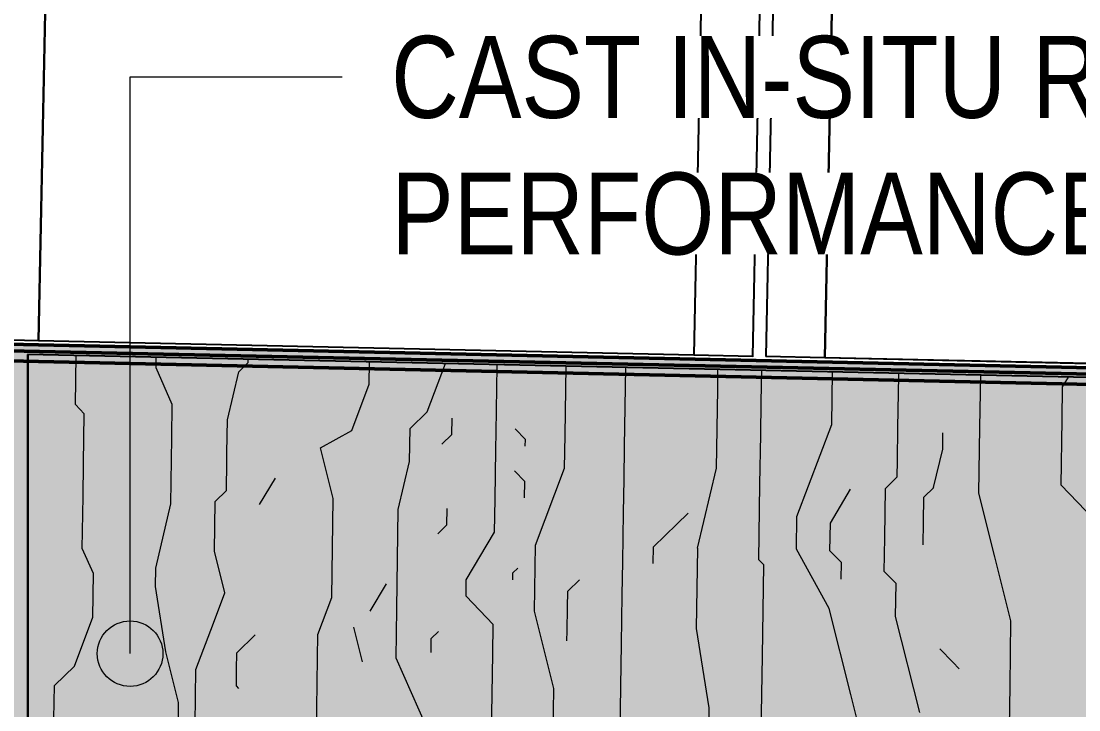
# Model space of a CAD drawing. Header units: metres. Extents: x 0 to 258, y 3 to 25.
# Drawn here: x 214.758 to 216.372, y 22.802 to 23.852 of the extents above; entities that cross this region are included whole.
import ezdxf

# ---------------------------------------------------------------- set-up
doc = ezdxf.new("R2010")
doc.units = ezdxf.units.M
doc.layers.get('Defpoints').update_dxf_attribs({"color": 41})
for name, color, linetype, lineweight in [('A-ANNO-DIMS', 7, 'Continuous', 9), ('A-FLOR', 7, 'Continuous', 50), ('A-GENM', 7, 'Continuous', 35), ('G-ANNO-TEXT', 7, 'Continuous', 9)]:
    doc.layers.add(name, color=color, linetype=linetype, lineweight=lineweight)
doc.styles.add('Arial Narrow_2', font='ARIALN.TTF', dxfattribs={"height": 0.125})
doc.dimstyles.new('Dimension_Standard_O__mm_', dxfattribs={"dimscale": 0.3048, "dimtxt": 0.1279288717022825, "dimasz": 0.4101049868766404, "dimexe": 0.3937007874015747, "dimexo": 0.2460629921259842, "dimgap": 0.2460629921259842, "dimtad": 1, "dimdec": 0, "dimlfac": 1000, "dimzin": 0, "dimdsep": 46, "dimtxsty": 'Arial Narrow_2', "dimsah": 1, "dimcen": 0.09, "dimaunit": 1, "dimadec": 4, "dimazin": 0, "dimtfac": 1, "dimtdec": 4, "dimtix": 1, "dimtmove": 0, "dimatfit": 3, "dimfxl": 1, "dimtvp": 1, "dimtfill": 1, "dimtolj": 1, "dimtzin": 0, "dimlwd": 18, "dimlwe": 18, "dimarcsym": 2})

# ---------------------------------------------------------------- blocks, each defined once
blk = doc.blocks.new('SCR_B_08_NE_3 - SCR_B_08_NE_3-5606375-DRG-2873172 - ELEVATION - NORTH EAST END')
at = {"layer": 'A-GENM', "color": 254, "lineweight": 25, "true_color": 0xd4d4d4}
for p, q in [((1147.584318031875, 23.36502230654765), (1147.613018248483, 24.76550019226448)), ((1147.613033640856, 24.76550019226448), (1147.584333417282, 23.36502196667294)), ((1148.613437134798, 24.76550019226448), (1148.584289784676, 23.34320362995187)), ((1148.674265723726, 23.34129045956743), (1148.703452280754, 24.76550019226448)), ((1147.584269685693, 23.3644453080073), (1147.494293746637, 23.36635847808196)), ((1147.494342092818, 23.36693547662231), (1147.584318031875, 23.36502230654765)), ((1147.584318031875, 23.36502230654767), (1147.584269685693, 23.3644453080073)), ((1147.584333417282, 23.36502196667295), (1147.584269685693, 23.3644453080073)), ((1148.584241438493, 23.34262663141153), (1147.584269685693, 23.3644453080073)), ((1147.584333417282, 23.36502196667294), (1148.584305170082, 23.34320329007717)), ((1148.584289784676, 23.3432036299519), (1148.584241438493, 23.34262663141154)), ((1148.674217377542, 23.34071346102706), (1148.584241438493, 23.34262663141153)), ((1148.584289784676, 23.34320362995187), (1148.674265723726, 23.34129045956743)), ((1148.674265723726, 23.34129045956742), (1148.674217377542, 23.34071346102707))]:
    blk.add_line(p, q, dxfattribs=at)
blk = doc.blocks.new('SCR_B_08_NE_4 - SCR_B_08_NE_4-5607213-DRG-2873172 - ELEVATION - NORTH EAST END')
at = {"layer": 'A-GENM', "color": 254, "lineweight": 25, "true_color": 0xd4d4d4}
for p, q in [((1148.723455646624, 24.76550019226448), (1148.694260376854, 23.34086531097173)), ((1148.784236315911, 23.33895214089707), (1148.81347079258, 24.76550019226448)), ((1148.813486184953, 24.76550019226448), (1148.784251701318, 23.33895180102235)), ((1148.694260376854, 23.34086531097174), (1148.694212030673, 23.34028831243138)), ((1148.784187969729, 23.33837514235672), (1148.694212030673, 23.34028831243137)), ((1148.694260376854, 23.34086531097173), (1148.784236315911, 23.33895214089707)), ((1148.78423631591, 23.33895214089708), (1148.784187969729, 23.33837514235672)), ((1148.784251701318, 23.33895180102236), (1148.784187969729, 23.33837514235672)), ((1149.784159722529, 23.31655646576095), (1148.784187969729, 23.33837514235672)), ((1148.784251701318, 23.33895180102235), (1149.784223454118, 23.31713312442659))]:
    blk.add_line(p, q, dxfattribs=at)
blk = doc.blocks.new('FP_2-DRG-2873172 - ELEVATION - NORTH EAST END')
at = {"layer": 'A-GENM', "color": 254, "lineweight": 18, "true_color": 0xcfcfcf}
for p, q in [((1147.640408580261, 23.26735950506488), (1147.641502455651, 23.34202473657496)), ((1147.763512145356, 23.32345365137028), (1147.763745612257, 23.33937664406578)), ((1147.788423148006, 23.26720477946013), (1147.763503958482, 23.32344999596137)), ((1147.88971164835, 23.31738283676591), (1147.904072718182, 23.33135698118414)), ((1147.904072718182, 23.33135698118416), (1147.90414577793, 23.3363352251875)), ((1148.088825606686, 23.29822294647897), (1148.089326672417, 23.33232374344769)), ((1148.177481503409, 23.25633761054287), (1148.20530903686, 23.3298112749596)), ((1148.282491141175, 23.22526217452491), (1148.283971458985, 23.32587896544381)), ((1148.283978389519, 23.32587626337468), (1148.284817044609, 23.32808893232645)), ((1148.387716155506, 23.22031260911606), (1148.389269596237, 23.32582622830691)), ((1148.478448600329, 23.20303582832001), (1148.480228457828, 23.32385583135906)), ((1147.87241644959, 23.2438435571836), (1147.889767100161, 23.31736920690543)), ((1148.620642678617, 23.29074270172747), (1148.6210859499, 23.32080450486772)), ((1148.687054070026, 23.27147614645923), (1148.687760446074, 23.31936016803433)), ((1148.794869345491, 23.23685695426848), (1148.796052655448, 23.31701428706534)), ((1148.895770931173, 23.23189342840394), (1148.896945668148, 23.31141688617096)), ((1148.896945668148, 23.31141688617097), (1148.896996052325, 23.31482759973127)), ((1149.020788997023, 23.23208535029293), (1149.021972270568, 23.31212030105589)), ((1149.146883607575, 23.2941293526463), (1149.15595355621, 23.30921792987466)), ((1148.062145943337, 23.22774817045921), (1148.088815274116, 23.29822697781172)), ((1149.146179470528, 23.2441018969691), (1149.146919393601, 23.29410769943087)), ((1148.618864951171, 23.17017887965844), (1148.620642678617, 23.29074270172748)), ((1147.654032074841, 23.25308960595446), (1147.640408580261, 23.26735950506487)), ((1147.787674666806, 23.21671897071903), (1147.78841496113, 23.26720112154769)), ((1148.686314021226, 23.2213090250177), (1148.687054070026, 23.27147614645923)), ((1147.65292157805, 23.17729541598908), (1147.654032074841, 23.25308960595445)), ((1147.871731629968, 23.19337714769926), (1147.872471901421, 23.2438299542869)), ((1148.151123822673, 23.23074864041133), (1148.1774641157, 23.25634438569938)), ((1148.215003989857, 23.22150334503895), (1148.215374078687, 23.24666957600916)), ((1149.144699623164, 23.14408873088229), (1149.146179470528, 23.24410189696911)), ((1148.014675672783, 23.20148477381184), (1148.06219423813, 23.22764533689671)), ((1148.150383627293, 23.18039344377717), (1148.151123822673, 23.23074864041134)), ((1148.327130282094, 23.21386003501082), (1148.311399525707, 23.23025926733455)), ((1148.741510528438, 23.09656131706633), (1148.794848680318, 23.23686497284434)), ((1148.895030939233, 23.18179926414441), (1148.895770931173, 23.23189342840394)), ((1149.019309081048, 23.13198415050497), (1149.020788997023, 23.23208535029293)), ((1147.786194076943, 23.11575310789841), (1147.787674666806, 23.21671897071903)), ((1148.199727677386, 23.2066603476133), (1148.215003989857, 23.22150334503894)), ((1148.282098379186, 23.19856592013165), (1148.282491141175, 23.2252621745249)), ((1148.326985329305, 23.20401041936942), (1148.327130282094, 23.21386003501081)), ((1148.386976024719, 23.17004029259714), (1148.387716155506, 23.22031260911605)), ((1148.685203947264, 23.14605736712835), (1148.686314021226, 23.2213090250177)), ((1148.964053398115, 23.19915702277223), (1148.964423384672, 23.22419202728742)), ((1148.033982193294, 23.12410717813994), (1148.014780103706, 23.20138923841834)), ((1148.280988139441, 23.12310154671274), (1148.282098379186, 23.19856592013165)), ((1148.477708494261, 23.15279522709894), (1148.478448600329, 23.20303582832)), ((1148.950230975754, 23.14081545927149), (1148.964097716684, 23.19914623308194)), ((1147.87089222087, 23.13616707158542), (1147.871541091737, 23.18039103633267)), ((1147.871541091737, 23.18039103633266), (1147.871731629968, 23.19337714769924)), ((1148.133088520471, 23.10697212974936), (1148.150439079161, 23.18037988710977)), ((1148.894660943111, 23.15675198686924), (1148.895030939233, 23.18179926414441)), ((1147.652181246348, 23.12676530552746), (1147.65292157805, 23.17729541598908)), ((1148.326189828479, 23.14995539758686), (1148.310459066716, 23.16634773150367)), ((1148.342510069609, 23.05277539898459), (1148.386958803748, 23.17004698370421)), ((1148.590040077664, 23.04820076133728), (1148.618957371004, 23.17015635300736)), ((1147.921495866505, 23.11459975808323), (1147.945629252881, 23.15512643217263)), ((1148.325824106942, 23.12510408765279), (1148.326189828479, 23.14995539758686)), ((1148.476968387787, 23.10255410549012), (1148.477708494261, 23.15279522709894)), ((1148.683497918112, 23.03040388234014), (1148.685203947264, 23.14605736712835)), ((1148.876724997933, 23.13940227419729), (1148.894660943111, 23.15675198686924)), ((1147.853827213793, 23.11953441686822), (1147.87089222087, 23.1361670715854)), ((1148.79261727715, 23.0864127357274), (1148.823559395221, 23.13805517693716)), ((1148.875615001502, 23.06425009545965), (1148.876724997933, 23.13940227419729)), ((1148.935112467835, 23.12614199542746), (1148.950275294336, 23.14080468680455)), ((1149.043698565252, 23.03476662462393), (1149.019367118547, 23.13199844151668)), ((1149.194678629934, 23.0923187038942), (1149.144699623164, 23.14408873088229)), ((1147.651025467798, 23.04787857551872), (1147.652181246348, 23.12676530552746)), ((1147.763133728213, 23.01759332000426), (1147.786268012763, 23.11573502742472)), ((1147.852716798068, 23.04384424438854), (1147.853827213793, 23.11953441686823)), ((1148.03180731227, 22.97292660357725), (1148.034027996888, 23.12411854982511)), ((1148.280247979104, 23.07279131394877), (1148.280988139441, 23.12310154671275)), ((1148.934550194292, 23.08808815072511), (1148.935112467835, 23.12614199542749)), ((1148.13203367102, 23.03141519402882), (1148.13314397236, 23.10695860004579)), ((1148.207314244894, 23.08365276182614), (1148.207684335054, 23.1088206978581)), ((1148.475858227315, 23.02719144734982), (1148.476968387787, 23.10255410549011)), ((1148.558413577285, 23.08493818845488), (1148.575399546101, 23.10141362581347)), ((1148.193564865199, 23.07027960284956), (1148.207314244894, 23.08365276182613)), ((1148.522541603171, 23.05013129674375), (1148.558413577285, 23.08493818845488)), ((1148.740750258986, 23.04644953293045), (1148.74148986325, 23.09656931805389)), ((1148.79202605669, 23.04424761945144), (1148.792648210451, 23.08639402051751)), ((1148.934036704438, 23.05333566559121), (1148.934550194292, 23.0880881507251)), ((1148.236913534241, 23.00006010483489), (1148.280291344255, 23.07276499360789)), ((1148.341012560585, 22.95220348101005), (1148.342492848628, 23.05278207787735)), ((1148.522171555901, 23.02501839204311), (1148.522541603171, 23.05013129674377)), ((1148.875225889068, 23.03790502096995), (1148.875615001502, 23.06425009545965)), ((1147.668051373768, 23.00943520091329), (1147.651019872311, 23.04787606433049)), ((1147.868565742119, 22.98016336413015), (1147.852754513422, 23.04385364272989)), ((1148.588327124288, 22.92571192690911), (1148.590132497555, 23.04817830958673)), ((1148.790782032963, 22.95637112027756), (1148.740696650303, 23.04641975614263)), ((1148.809438749171, 23.02617620493814), (1148.79202605669, 23.04424761945145)), ((1148.874855889948, 23.01285389771271), (1148.875225889068, 23.03790502096996)), ((1149.068146112746, 22.93759648393904), (1149.043814640306, 23.03479527994617)), ((1147.762800882153, 22.98983080744198), (1147.763207664071, 23.01757528746666)), ((1148.130923368767, 22.95587061713938), (1148.13203367102, 23.03141519402881)), ((1148.308167488425, 23.01061375220907), (1148.315471844411, 23.01771570570957)), ((1148.475118119827, 22.97694902477159), (1148.475858227315, 23.02719144734983)), ((1148.690921076871, 23.02269446992074), (1148.683497918112, 23.03040388234013)), ((1148.688863899217, 22.88323952592286), (1148.690921076871, 23.02269446992074)), ((1148.809068741041, 23.00111352095713), (1148.809438749171, 23.02617620493815)), ((1147.667074445112, 22.9431413649593), (1147.66804577828, 23.00943268855492)), ((1148.308012858284, 23.00010503112148), (1148.308167488425, 23.01061375220908)), ((1148.892882846974, 22.99415944637157), (1148.874855889948, 23.01285389771271)), ((1147.778711196451, 22.890058141539), (1147.762794007723, 22.98982971784981)), ((1148.090427919218, 22.95234963725873), (1148.115261452027, 22.99402978489271)), ((1148.236586813017, 22.97487071144413), (1148.236956899397, 23.0000337990174)), ((1148.391782854401, 22.98266757178043), (1148.40971886264, 23.00009819598814)), ((1148.89214285328, 22.94406303114534), (1148.892882846974, 22.99415944637156)), ((1147.851110058371, 22.93385632950911), (1147.868596682619, 22.98017540985722)), ((1148.010562401768, 22.91673943810651), (1148.031799084493, 22.97292979623245)), ((1148.278170525359, 22.9315798426688), (1148.236586813017, 22.97487071144414)), ((1148.391412789133, 22.95753157454723), (1148.391782854401, 22.98266757178044)), ((1148.474007957835, 22.90158441517718), (1148.475118119827, 22.97694902477159)), ((1148.129813065602, 22.88032486937747), (1148.130923368767, 22.95587061713938)), ((1148.370510028153, 22.8341122214938), (1148.341082754192, 22.95222094881162)), ((1148.390893203408, 22.92223946951383), (1148.391412789133, 22.95753157454722)), ((1148.823657925808, 22.82492274329879), (1148.790806784086, 22.95636074815424)), ((1147.638900111589, 22.86842706712435), (1147.667063533759, 22.94314560635728)), ((1148.928877355016, 22.79756935015778), (1148.892230267358, 22.9440846929525)), ((1149.066724257841, 22.837539817719), (1149.068204150302, 22.93761084824958)), ((1147.82442347529, 22.86319830823373), (1147.851092950919, 22.9338629706538)), ((1148.078627653144, 22.87474876733698), (1148.065409014585, 22.92790783080256)), ((1148.183536524146, 22.91019131612277), (1148.194631864079, 22.92099639556697)), ((1148.277509128671, 22.88662168543848), (1148.278170525359, 22.9315798426688)), ((1148.390668019342, 22.90694409371714), (1148.390893203408, 22.92223946951385)), ((1148.607771998264, 22.8044835505559), (1148.58831872291, 22.92571060102075)), ((1147.886933517486, 22.88849495105074), (1147.914982004733, 22.91586911776114)), ((1148.01003127523, 22.88113603574352), (1148.010554173988, 22.91674262797295)), ((1148.183225253088, 22.88901959323331), (1148.183536524146, 22.91019131612279)), ((1147.797869406351, 22.81303492171489), (1147.778749928786, 22.89006846756793)), ((1147.886563383069, 22.86327022863258), (1147.886933517486, 22.88849495105075)), ((1148.473063856421, 22.83749214432854), (1148.474007957835, 22.90158441517719)), ((1148.979436059584, 22.87420170882537), (1148.959555374797, 22.89479007060398)), ((1148.007601351532, 22.7156680784906), (1148.01003127523, 22.88113603574352)), ((1148.176721133423, 22.77483218585977), (1148.129797649591, 22.88031795785925)), ((1148.275658722302, 22.76083901279939), (1148.277509128671, 22.88662168543847)), ((1148.688013374705, 22.82558182329735), (1148.688863899217, 22.88323952592285)), ((1148.989233737972, 22.86405734078523), (1148.979436059584, 22.87420170882536)), ((1147.608408059597, 22.83861325971076), (1147.638889200232, 22.86843130361879)), ((1147.823189840246, 22.77979908407025), (1147.824413142701, 22.86320231496522)), ((1147.886193248551, 22.83804537611747), (1147.886563383069, 22.86327022863258)), ((1147.607667714372, 22.78806579777628), (1147.608408059597, 22.83861325971078)), ((1147.88985702815, 22.83422470931627), (1147.886193248551, 22.83804537611747)), ((1148.369416197278, 22.75505290135796), (1148.370580221802, 22.83412974291424)), ((1148.471213583113, 22.71188020018251), (1148.473063856421, 22.83749214432854)), ((1148.686533273607, 22.72524309338709), (1148.688013374705, 22.82558182329735)), ((1148.835930993619, 22.77628963812488), (1148.823765304489, 22.82494945657393)), ((1149.065811728635, 22.77583317698868), (1149.066724257841, 22.83753981771901)), ((1147.795694131247, 22.66160129968559), (1147.797915013136, 22.81304636458114)), ((1148.60610632468, 22.69207271082154), (1148.607763596881, 22.80448221778197))]:
    blk.add_line(p, q, dxfattribs=at)
blk = doc.blocks.new('BR08_Barrier_Patterm_Side_02 - BR08_Barrier_Patterm_Side_02-5123281-DRG-2873172 - ELEVATION - NORTH EAST END')
at = {"layer": 'A-GENM', "color": 254, "lineweight": 25, "true_color": 0xd4d4d4}
for p, q in [((1147.567571911917, 23.34361462922321), (1147.567817908865, 23.34361727336736)), ((1147.567571911917, 23.34361462922321), (1147.567638298642, 21.76081230651928)), ((1150.817432473723, 23.27322428376567), (1147.567817908865, 23.34361727336736)), ((1147.567817908865, 23.34361727336736), (1147.567884295785, 21.76081028325991))]:
    blk.add_line(p, q, dxfattribs=at)
blk.add_blockref('FP_2-DRG-2873172 - ELEVATION - NORTH EAST END', (0, 0), dxfattribs=at)
blk = doc.blocks.new('T2DPAA-T2D-C3S-DU-M3D-100304_rvt-35-DRG-2873172 - ELEVATION - NORTH EAST END')
at = {"layer": 'A-GENM', "color": 254, "lineweight": 25, "true_color": 0xd4d4d4}
for name in ['SCR_B_08_NE_4 - SCR_B_08_NE_4-5607213-DRG-2873172 - ELEVATION - NORTH EAST END', 'SCR_B_08_NE_3 - SCR_B_08_NE_3-5606375-DRG-2873172 - ELEVATION - NORTH EAST END', 'BR08_Barrier_Patterm_Side_02 - BR08_Barrier_Patterm_Side_02-5123281-DRG-2873172 - ELEVATION - NORTH EAST END']:
    blk.add_blockref(name, (0, 0), dxfattribs=at)
blk = doc.blocks.new('DIMBLOCK48-DRG-2873172 - ELEVATION - NORTH EAST END')
at = {"layer": 'A-ANNO-DIMS', "color": 0, "lineweight": 18, "transparency": 16777216}
for p, q in [((211.5039656425544, 23.51926042589601), (211.5039656425544, 24.10105157514403)), ((221.2924237907697, 23.30743562807386), (221.2924237907697, 24.10105157514403)), ((221.1674237907697, 23.98105157514403), (211.6289656425544, 23.98105157514403))]:
    blk.add_line(p, q, dxfattribs=at)
at = {"layer": 'A-ANNO-DIMS', "color": 0, "transparency": 16777216}
for points in [[(211.6289656425544, 24.00188490847736), (211.6289656425544, 23.96021824181069), (211.5039656425544, 23.98105157514403)], [(221.1674237907697, 24.00188490847736), (221.1674237907697, 23.96021824181069), (221.2924237907697, 23.98105157514403)]]:
    blk.add_solid(points, dxfattribs=at)
at = {"layer": 'Defpoints', "color": 0, "transparency": 16777216}
for p in [(211.5039656425544, 23.98105157514403), (211.5039656425544, 23.44426042589602), (221.2924237907697, 23.23243562807386)]:
    blk.add_point(p, dxfattribs=at)
at = {"layer": 'A-ANNO-DIMS', "color": 0, "lineweight": 18, "transparency": 16777216, "insert": (216.398194716662, 24.11987319860924), "char_height": 0.125, "width": 1.605811932415317, "attachment_point": 5, "style": 'Arial Narrow_2', "bg_fill": 3, "box_fill_scale": 1.1, "bg_fill_color": 256, "bg_fill_true_color": 13158600, "bg_fill_transparency": 0}
blk.add_mtext('\\A1;BARRIER TYPE - 03', dxfattribs=at)

msp = doc.modelspace()

# ---------------------------------------------------------------- hatches: boundary and pattern name
at = {"layer": 'A-FLOR', "lineweight": 5, "true_color": 0xc0c0c0}
for points in [[(221.29218950958, 23.20701127576275), (221.2869610058448, 23.21722628101248), (211.4998335918673, 23.42966691794585), (211.503786773376, 23.41968015845454), (221.2121304048613, 23.2087506893125)], [(221.2924671208128, 23.19145855817423), (221.29218950958, 23.20701127576275), (211.5037867733762, 23.41968015845454), (211.5039968139052, 23.40413946254653), (221.2127263250319, 23.19319114192126)], [(221.2956829778601, 22.00741221173774), (221.2924671208128, 23.19145855817423), (211.5039968139048, 23.40413946254654), (211.5064366866949, 22.22064200134949), (220.0811739985044, 22.03386669928938)]]:
    msp.add_hatch(color=9, dxfattribs=at).paths.add_polyline_path(points)
at = {"layer": 'G-ANNO-TEXT'}
h = msp.add_hatch(color=256, dxfattribs=at)
edge = h.paths.add_edge_path()
edge.add_arc((214.9238388520997, 22.88729225444608), 0.05000000000000034, 0, 360)

# ---------------------------------------------------------------- linework, layer by layer
at = {"layer": 'A-FLOR'}
for p, q in [((211.4998335918668, 23.42966691794583), (221.286961005845, 23.21722628101246)), ((211.5037867733755, 23.41968015845453), (221.2921895095798, 23.20701127576273)), ((211.5039968139048, 23.40413946254651), (221.2924671208126, 23.19145855817421))]:
    msp.add_line(p, q, dxfattribs=at)
at = {"layer": 'G-ANNO-TEXT'}
for p, q in [((214.9238388520997, 23.76701317706608), (215.2472336681025, 23.76701317706607)), ((214.9238388520997, 22.88729225444608), (214.9238388520997, 23.76701317706608))]:
    msp.add_line(p, q, dxfattribs=at)
msp.add_circle((214.9238388520997, 22.88729225444608), 0.05000000000000034, dxfattribs=at)

# ---------------------------------------------------------------- block references
at = {"lineweight": 5}
msp.add_blockref('T2DPAA-T2D-C3S-DU-M3D-100304_rvt-35-DRG-2873172 - ELEVATION - NORTH EAST END', (-932.8001060227749, 0), dxfattribs=at)

# ---------------------------------------------------------------- next in the draw order: texts
at = {"layer": 'G-ANNO-TEXT', "char_height": 0.125, "attachment_point": 1, "style": 'Arial Narrow_2', "bg_fill": 3, "box_fill_scale": 1, "bg_fill_color": 256, "bg_fill_true_color": 13158600, "bg_fill_transparency": 0}
for s, insert in [('CAST IN-SITU RC MEDIUM ', (215.3222336681021, 23.82951317706607)), ('PERFORMANCE LEVEL BARRIER', (215.3222336681021, 23.62115380206607))]:
    msp.add_mtext(s, dxfattribs=dict(at, insert=insert))

# ---------------------------------------------------------------- next in the draw order: dimensions: what is measured, and where the dimension line sits
at = {"layer": 'A-ANNO-DIMS', "lineweight": 18}
dim = msp.add_linear_dim(base=(211.5039656425544, 23.98105157514403), p1=(221.2924237907697, 23.23243562807386), p2=(211.5039656425544, 23.44426042589602), text='BARRIER TYPE - 03', dimstyle='Dimension_Standard_O__mm_', override={"dimpost": '<>', "dimfxl": 9.790749851994775}, dxfattribs=at)
dim.commit()
dim.dimension.update_dxf_attribs({"geometry": 'DIMBLOCK48-DRG-2873172 - ELEVATION - NORTH EAST END', "text_midpoint": (216.398194716662, 24.11987319860924)})

doc.saveas('drawing.dxf')
